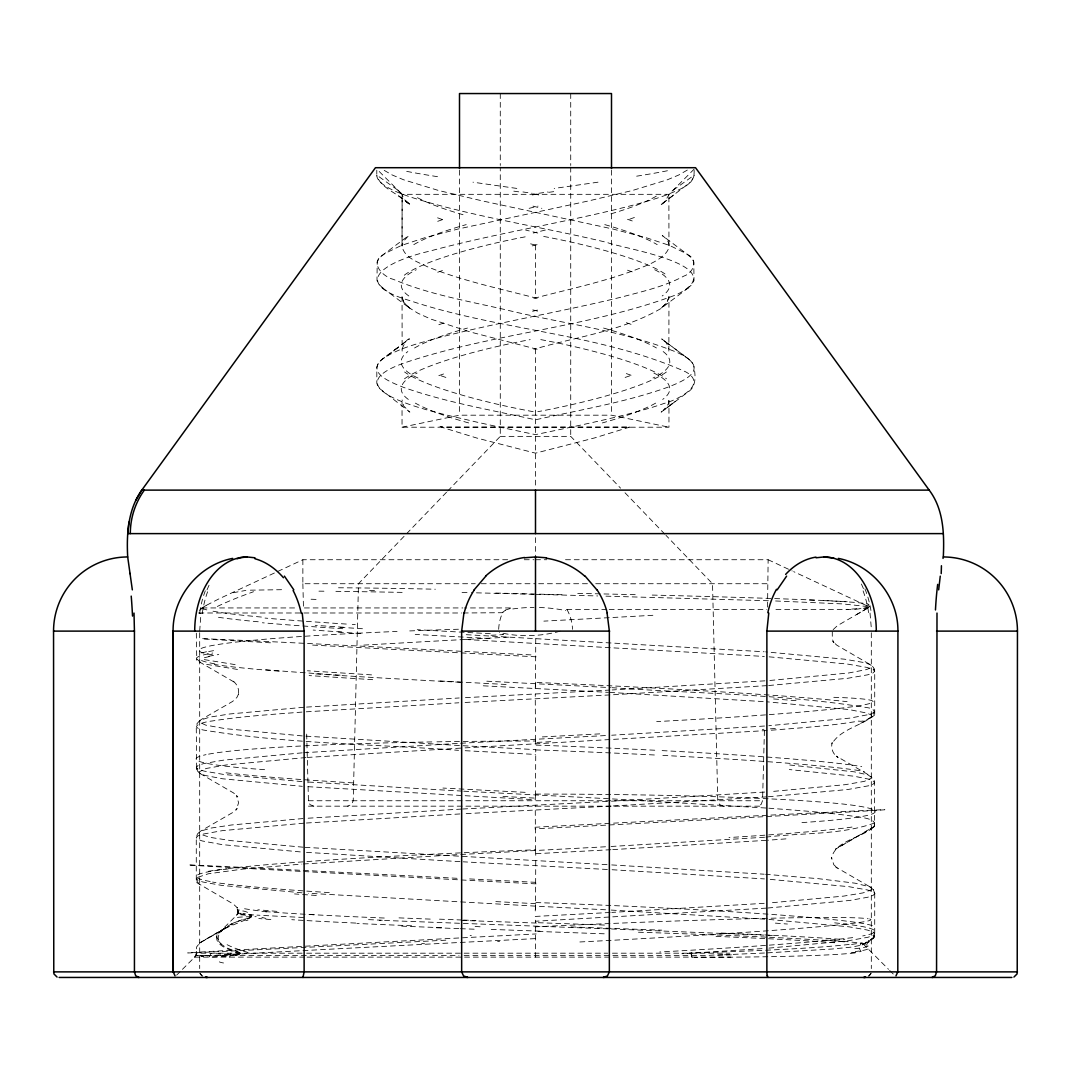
<?xml version="1.0" encoding="UTF-8"?>
<svg xmlns="http://www.w3.org/2000/svg" width="1071" height="1071" viewBox="0 0 1071 1071"><rect width="100%" height="100%" fill="white"/><g stroke="black" fill="none" stroke-linecap="round" stroke-linejoin="round"><path stroke-width="0.75" stroke-dasharray="5 3.75" d="M196.314 633.175L196.783 660.258M874.712 714.504L874.726 671.075L873.561 667.541L870.937 665.024L836.719 645.117L832.515 641.194L833.961 642.707L832.287 639.226L832.287 631.582M767.452 952.855L832.127 949.026L851.753 947.085L862.155 944.997L874.712 936.951L874.726 893.241L873.28 889.653L869.866 886.815L855.1 883.187L818.632 878.702L765.591 874.297M537.133 298.367C500.277 288.755 462.659 280.963 427.209 266.679C417.944 261.94 404.048 257.816 402.04 246.062L402.134 194.32L378.103 170.396M675.466 401.317L661.155 412.121L687.93 392.053C697.047 386.484 695.4 374.074 693.633 365.064C690.5 358.758 683.552 355.679 677.595 352.64C622.827 330.27 563.011 323.87 505.967 309.814C468.201 301.085 429.391 294.605 393.512 279.397C382.829 276.854 368.933 262.542 383.338 254.563L408.774 235.513L403.245 241.591L402.04 246.062L402.12 194.32L397.957 190.25L376.791 175.122L376.791 170.209M182.431 969.349L196.328 955.493L196.555 947.045L199.782 942.882L232.648 924.367M205.94 955.493L196.328 955.493L196.381 948.451M199.688 631.114L200.987 613.067M767.546 607.096L768.135 559.731L562.998 559.731M764.413 730.623L762.552 800.747L761.026 804.589L757.143 806.168M402.053 296.56L402.134 351.074M402.08 349.052C401.625 350.23 405.708 338.784 409.296 338.918L381.303 359.99L378.17 363.538L376.831 367.085L376.818 383.431L378.612 387.742L409.845 412.121L403.727 406.029L402.08 399.952M535.246 688.519L535.5 683.713L610.577 687.609M535.5 794.923L535.246 799.729L305.128 786.529M535.246 910.952L535.5 906.133L608.114 909.922M535.754 638.41L535.5 686.926L536.236 686.966M502.968 796.463L535.5 798.136L535.754 749.633L460.731 745.603M535.754 860.856L535.5 909.359M672.722 403.352L663.685 410.086L668.317 404.008L668.92 399.952M768.978 919.44L849.223 926.843L867.296 930.03L873.079 931.984L874.712 933.564L873.655 935.13L868.139 937.219L847.496 940.887L766.823 948.304M768.844 808.203C798.564 810.493 828.378 812.407 857.858 816.919C863.922 817.575 882.129 820.091 870.937 828.7M611.902 687.676C697.208 693.727 783.383 693.981 867.925 707.757C883.053 709.966 866.908 723.032 858.808 721.078C828.981 726.165 798.725 727.972 768.59 730.422M871.54 939.414L873.575 937.379L874.712 933.564M668.866 351.074L668.96 296.6M668.866 401.986L668.96 400.768L668.96 427.209L402.04 427.209L402.04 400.768L402.134 401.986M694.209 169.071L673.043 190.25C667.287 194.306 666.858 202.165 660.017 205.324L690.822 181.963L693.914 177.143L694.209 170.209M668.732 195.069L668.88 194.32L536.169 194.32L530.56 193.516M199.474 884.231L197.024 881.339L196.649 877.698L208.229 873.802L242.448 869.143L301.835 864.096M767.787 908.021L849.772 900.457L867.684 897.257L873.079 895.423L874.82 893.642L873.401 892.023L867.671 890.014L848.915 886.681L767.305 879.104M874.739 711.278L873.749 712.63L869.331 714.451L850.093 718.092L768.804 725.723M249.503 918.222C255.875 915.17 245.42 910.872 242.381 910.939M873.575 937.379L874.525 934.97M206.998 589.867L209.595 584.016M302.169 752.846L223.33 760.169L203.356 763.677L197.921 765.551L196.274 767.438L198.162 769.165L204.079 771.093L223.826 774.48L303.414 781.723M251.35 916.763L247.535 918.918M862.891 944.582L862.101 943.216M199.514 610.269L206.382 605.316L218.993 598.85L302.865 559.731L508.002 559.731M871.54 716.994L871.366 715.08L866.921 713.072L848.982 709.564L767.131 701.826M502.915 612.09L502.768 612.264A1.834 1.74 -62.2 0 0 502.486 612.706L463.194 612.987M874.605 822.983C840.44 835.206 801.844 832.595 765.912 837.147M248.418 918.316C224.816 923.175 200.197 941.128 237.146 951.557A10.456 3.454 -43.5 0 0 237.655 951.798L237.802 951.798M194.735 957.126L196.354 953.19L302.223 953.19M236.53 915.25L238.043 912.559L238.016 909.199M874.257 826.665L835.407 849.236L874.605 826.196L874.632 782.834L873.856 779.179L868.099 774.935L854.283 771.83L787.399 764.748M446.527 492.218L358.477 583.722L353.216 800.747L351.462 804.589L347.58 806.168M447.678 491.027L500.277 436.366L500.277 167.13M241.095 913.349L238.672 913.202L219.649 932.118L226.249 927.446M176.648 975.132L181.28 970.513M220.024 931.743C228.565 925.612 223.852 927.794 217.172 934.782C213.517 945.278 228.993 949.174 235.995 952.44A5.556 5.181 -70.2 0 0 237.146 951.557M833.144 629.628L837.361 625.705L869.237 607.19L855.689 615.089M874.472 715.174C861.379 725.924 840.561 728.976 831.739 744.104L832.221 742.591C830.467 748.334 833.118 754.453 838.111 757.639L836.317 756.126L870.951 776.261L871.848 778.028L864.284 781.375L845.3 784.668L770.384 791.656M868.715 941.208L866.68 944.488L868.26 949.147M673.043 190.25L694.209 175.122C691.13 186.582 677.715 189.995 668.009 194.373C654.528 199.42 640.619 203.222 626.696 206.797C561.391 223.263 494.655 233.505 429.632 251.15C392.615 259.543 344.634 281.432 409.631 300.563C499.849 330.698 598.435 332.974 685.587 371.784C708.975 384.583 676.778 400.259 663.993 403.459C649.856 408.426 635.357 412.255 620.819 415.883C609.171 418.748 597.471 421.412 585.743 423.982C579.478 425.361 573.213 426.713 566.947 428.039C556.465 430.261 545.982 432.443 535.5 434.625C525.419 432.537 515.325 430.422 505.258 428.293C494.775 426.071 484.306 423.808 473.864 421.452C453.087 415.856 320.885 391.839 405.173 362.654C493.704 332.934 588.876 327.592 676.377 294.739C736.192 265.595 621.434 248.352 607.297 242.528C541.752 226.637 474.507 217.279 410.086 196.917C400.768 193.623 391.25 190.263 383.137 184.493C380.941 182.833 378.799 180.919 377.568 178.415C377.112 177.465 376.831 176.42 376.791 175.376C380.633 189.058 401.612 194.868 410.983 205.324L396.565 194.52M238.686 954.368L240.011 953.217A10.857 3.708 -45 0 0 239.382 952.48L239.221 952.494A17.618 5.85 -41 0 1 238.846 952.32L238.485 952.065A13.347 4.512 -45.4 0 0 237.869 951.717M533.867 298.367C571.499 288.46 610.068 280.709 646.134 265.675C657.219 261.19 680.594 248.418 662.226 235.513L687.662 254.563C698.56 259.811 693.486 272.985 683.847 276.104C664.033 286.76 641.797 291.7 620.203 297.39C559.972 312.13 498.684 322.197 438.628 337.686C419.497 343.269 399.229 347.593 382.534 358.972C365.037 373.351 393.258 383.11 403.539 387.367C446.326 402.468 491.335 409.979 535.5 419.805C579.893 409.912 625.156 402.415 668.143 387.113C678.345 382.909 705.816 373.069 688.466 358.972L661.704 338.918L688.466 358.972M239.703 953.592L239.931 953.605A15.596 5.355 -44.1 0 0 238.953 952.762M687.381 288.648L691.879 284.605L694.021 280.548L693.78 261.659L691.17 257.602L686.203 253.546L669.589 245.446L645.826 237.588L612.666 228.966L482.03 200.839L438.427 190.451L403.673 179.808L392.227 174.988L383.713 170.088M394.704 349.963L409.296 338.918M662.735 203.289L674.435 194.52M688.72 287.644L660.606 308.716C621.93 331.126 576.158 336.883 533.867 349.266M397.354 347.928L382.534 358.972M868.942 975.935L871.125 973.137A5.261 5.208 -89.9 0 1 868.608 976.029M687.287 170.088L678.773 174.988L667.327 179.808L632.573 190.451L588.97 200.839L458.334 228.966L425.174 237.588L401.411 245.446L384.797 253.546L379.83 257.602L377.22 261.659L376.979 280.548L379.121 284.605L383.619 288.648M206.382 605.316L199.715 609.279L201.616 608.181M199.782 942.882L223.665 928.972L201.04 942.105M862.155 944.997L873.775 938.263M860.562 723.434L872.557 716.512M873.173 827.428C860.91 838.352 834.47 840.534 831.391 858.929L831.538 857.416L833.774 864.712L837.991 868.648L835.875 867.122L871.259 887.618L871.607 889.693L863.012 892.906L843.707 896.106L770.263 902.88M505.458 610.028L512.166 607.94L464.412 607.94M224.816 928.276L247.24 919.226M249.516 917.914C254.67 915.303 245.594 913.509 242.997 913.55M634.393 217.48L629.868 219.113M437.718 221.322L443.474 219.301M437.718 272.221L443.474 270.2M438.842 324.727L444.666 322.692M438.842 375.626L444.666 373.592M629.788 427.075L594.459 437.959L535.5 453.167L476.541 437.959L441.212 427.075L629.788 427.075L628.69 427.182M629.868 375.814L625.129 377.434M233.13 592.732L245.861 590.416M204.414 657.741L210.01 656.362M201.629 652.935L207.252 651.543M532.22 194.962L540.44 193.516M532.22 245.875L540.413 243.84M868.327 607.685L854.538 609.439L773.208 609.439M235.312 955.345L237.467 954.944M402.04 427.209L459.499 415.187L611.501 415.187L668.96 427.209M548.78 192.325L557.201 191.147M851.579 944.448L862.182 942.815A5.556 5.435 80.8 0 0 861.124 951.557L851.15 952.788M238.097 954.301L210.559 953.578A5.556 5.315 89.1 0 1 209.032 957.086L228.645 956.175M785.953 838.874L767.76 840.24M303.749 707.288L230.051 713.942L209.862 717.101L199.996 720.274L197.01 723.661L196.261 726.433L196.716 771.415M769.888 680.473L848.527 673.003L866.238 669.643L870.924 667.769L871.941 666.256L870.094 664.542L864.23 662.601L844.644 659.201L765.591 651.864M305.918 757.545L225.994 764.975L206.127 768.483L199.086 771.87L200.063 773.49L204.909 775.417L222.781 778.804L302.276 786.328M775.364 728.467L768.924 728.936M302.009 712.095C271.967 714.437 241.818 716.298 212.031 721.011C206.449 721.479 186.434 726.004 203.048 729.967C287.376 743.957 373.431 744.01 458.535 750.343M768.67 685.52L847.603 678.304L867.617 674.837L873.079 672.949L874.726 671.075L872.838 669.348L866.894 667.407L847.094 664.007L767.305 656.67M303.829 752.726L459.164 743.341M307.176 757.451L461.521 748.067M764.533 726.031L611.688 735.228M767.077 730.542L463.02 747.986M303.093 818.552L231.43 824.991L211.295 828.03L200.705 831.069L197.452 833.961L196.274 837.616L196.288 881.794M303.869 823.184L222.259 830.668L202.888 834.135L197.974 835.875L196.274 837.616L197.76 839.303L202.124 840.936L222.125 844.617L302.504 852.114M768.215 796.77L847.964 789.488L868.635 785.779L873.16 784.133L874.712 782.392L869.424 779.3L854.015 776.207L789.314 769.554M303.388 863.976L457.906 854.631M306.56 707.088L459.205 697.971M306.266 711.8L458.816 702.79M764.922 680.835L612.184 689.952M767.01 685.641L611.568 694.838M762.311 729.405L763.971 729.297M308.113 818.204L461.32 809.087M306.413 823.01L460.958 813.893M764.694 792.058L611.461 801.202M766.782 796.878L612.344 806.008M764.56 837.254L610.631 846.505M766.234 840.347L612.518 849.624M764.185 903.322L611.769 912.412M766.26 908.128L535.5 921.234L535.5 957.126M762.07 948.638L681.812 953.739M722.831 954.475L706.485 955.493L460.584 955.493M491.027 635.264L503.464 634.594L500.237 633.189M465.443 697.649L609.225 690.099M460.65 743.261L608.569 735.402M462.618 809.007L610.122 801.269M610.992 806.088L463.582 813.746M460.731 854.484L607.659 846.666M610.925 849.705L535.5 853.721L535.246 805.205M610.135 912.492L535.246 916.428L535.5 921.234M465.109 702.456L610.082 694.918M550.722 741.694L535.5 742.498L535.246 693.981M764.453 953.003L722.483 954.85M250.346 590.175L281.78 589.693M219.997 955.493L237.36 954.636A18.073 5.73 -39.3 0 0 238.538 954.448M534.831 194.32L402.067 194.32L400.273 192.526M500.277 436.366L570.723 436.366L620.578 488.162M524.241 559.731L533.894 559.731M535.5 559.731L546.759 559.731M302.865 559.731L302.865 583.722L475.27 583.722M481.227 583.722L535.5 583.722M538.659 583.722L589.773 583.722M595.73 583.722L768.135 583.722M202.044 607.94L297.939 607.94M304.378 607.94L462.819 607.94M566.8 609.439L607.552 609.439M609.198 609.439L766.769 609.439M198.885 612.987L461.614 612.987M308.287 800.747L762.713 800.747M308.421 806.168L762.579 806.168M240.788 914.821L248.392 915.37L251.35 916.602M306.654 953.19L607.712 953.19M612.451 953.19L729.9 953.19M196.328 955.493L459.017 955.493M194.668 957.126L305.556 957.126M307.082 957.126L730.837 957.126M369.522 590.563L377.862 590.697M533.947 594.325L471.387 592.705M535.5 594.365L597.672 595.945M605.945 596.159L769.46 600.777M462.043 592.464L468.067 592.624M775.578 600.978L842.69 603.91L868.822 606.695L793.678 571.646M538.271 922.72L606.708 925.13M538.003 931.462L606.199 933.872M461.949 920.002L435.857 919.038M463.502 920.056L475.979 920.511M608.167 928.852L379.388 920.27M611.447 928.972L763.797 935.117M458.857 928.624L435.977 927.767M460.41 928.691L475.939 929.253M772.405 935.532L768.148 935.331M535.5 683.713L483.088 680.995M535.5 906.133L308.341 893.281M483.262 685.801L608.408 692.348M609.72 692.415L764.212 701.625M465.189 750.704L535.5 754.439M463.703 791.188L610.858 798.846M612.438 798.926L767.452 808.11M462.11 791.108L306.373 781.924M607.377 869.478L463.221 861.82M611.287 910.082L767.358 919.32M466.26 634.688L764.118 651.757M465.443 639.481L764.319 656.456M459.419 745.536L303.669 736.018M607.043 864.672L304.592 847.308M611.715 864.926L764.172 874.204M612.09 869.732L764.44 878.903M459.995 861.646L303.99 852.221M371.557 674.877L307.444 670.781M372.681 679.683L309.117 675.587M362.467 628.731L339.079 627.245M360.82 633.497L337.245 631.997M302.102 892.839L221.737 885.409L202.794 881.995L197.948 880.282L196.274 878.568M303.16 847.201L231.055 840.628L209.996 837.348L199.916 834.081L199.166 832.368L200.705 831.069L232.956 812.38L237.16 808.458L236.343 809.971L238.592 802.674L236.343 795.378L237.789 796.891L233.585 792.968L198.015 772.311M775.364 923.122L787.413 924.032M302.25 735.911L225.512 728.682L205.819 725.147L199.206 722.135L200.759 719.819L232.688 701.385L236.905 697.449L238.565 693.968L238.097 695.494C239.85 689.737 237.186 683.633 232.193 680.446L233.987 681.973L198.055 661.115M277.001 911.381L257.843 909.774M270.843 919.587L258.78 918.516M442.484 427.209L439.98 426.312M441.292 427.075L442.564 427.209M235.138 664.622L201.308 659.134M237.481 669.442L204.012 663.94M513.799 191.147L522.22 192.325M236.075 952.36A18.542 6.466 -43.5 0 0 236.611 952.454L236.892 952.628A19.278 7.028 -47 0 1 237.293 952.708L238.86 953.163M723.487 806.168L719.605 804.589L717.784 800.747L712.523 583.722L665.988 535.366M313.857 806.168L309.974 804.589L308.448 800.747L306.587 730.623M536.169 194.32L538.78 194.962M530.587 243.84L538.78 245.875M537.133 349.266L470.423 332.037L430.917 319.104L417.985 313.281L409.028 307.712L403.834 302.383L402.04 296.962L404.008 302.638L410.394 308.716L382.28 287.644M239.435 910.096L238.579 909.815M445.871 377.434L439.98 375.412M626.334 322.692L632.158 324.727M626.334 373.592L632.158 375.626M627.526 219.301L633.282 221.322M627.526 270.2L633.282 272.221M442.296 219.515L436.607 217.48M768.135 559.731L792.179 570.95M869.866 886.815L871.259 887.618M202.058 975.935L199.875 973.137A5.261 5.208 89.9 0 0 202.392 976.029M199.474 773.008L197.439 770.973L196.475 766.689M200.598 662.561L197.144 659.16L196.408 656.376M196.649 882.558L233.237 903.978L237.441 907.9L236.316 906.374L238.552 913.215M221.603 944.689L217.159 939.361M408.265 203.289C405.695 203.316 401.638 193.436 402.294 195.19M400.019 192.271L397.957 190.25M862.972 943.738L888.528 969.309M889.693 970.473L894.352 975.119M625.009 492.767L664.89 534.215M664.127 340.939C666.764 340.913 669.308 350.873 668.92 349.052M874.364 936.148L874.712 936.951M861.405 584.016L864.002 589.867M874.538 892.625L873.28 889.653M237.775 909.333L238.043 912.559L237.923 909.533M870.013 613.067L871.259 627.459M196.703 768.188L196.89 769.607M535.5 850.494L535.754 855.314M535.5 739.285L535.754 744.091M668.947 245.647L668.88 194.32M302.865 583.722L303.454 607.096M874.726 893.241L874.726 894.044M871.312 632.747L871.312 968.599M611.501 170.222L611.501 415.187M570.723 93.552L570.723 165.456M570.723 167.13L570.723 436.366M535.5 245.058L535.5 297.952M535.5 348.865L535.5 488.55M535.5 537.669L535.5 556.09M500.277 93.552L500.277 165.456M459.499 170.222L459.499 415.187M199.688 632.747L199.688 968.599M512.795 608.944A77.915 37.806 0.5 0 1 534.068 607.444M539.409 607.511A77.915 37.806 0.5 0 1 565.783 610.604M566.894 609.386A43.335 43.242 -77.4 0 1 572.503 629.32M856.773 608.663A338.757 7.604 -0.4 0 1 846.545 609.426M652.882 615.29A340.243 2.878 -3 0 1 543.867 621.126M261.404 617.057A337.298 16.373 1.2 0 1 211.978 611.005M206.85 609.894A337.298 16.373 1.2 0 1 201.402 608.181M217.306 606.467A309.318 44.661 -9.6 0 1 253.546 591.728M869.224 606.695A335.825 7.885 -0.1 0 1 859.973 608.649M868.701 605.945A331.943 7.805 0.1 0 1 869.009 606.695M823.211 600.59A325.932 7.551 0.3 0 1 864.257 605.932M809.395 600.014A325.932 7.551 0.3 0 1 817.053 600.322M577.724 593.388A314.245 4.619 1.1 0 1 636.71 594.7M652.239 595.074A314.245 4.619 1.1 0 1 847.215 601.755M561.954 594.726A306.172 0.763 1.5 0 1 494.24 592.999M338.503 587.778A325.557 11.085 2.1 0 1 435.362 589.224M318.944 591.152A318.114 4.552 1.5 0 1 327.351 591.232M335.892 591.339A318.114 4.552 1.5 0 1 404.771 592.424M311.072 599.225A377.621 17.912 5.6 0 1 318.221 599.492M731.399 954.85A339.802 6.801 -1.5 0 1 715.026 955.519M852.703 937.607A340.15 10.924 -2.4 0 1 659.709 951.985M834.657 922.854A340.136 17.658 0.2 0 1 862.704 935.934M535.835 902.545A340.123 12.906 2 0 1 873.816 926.268M535.781 903.683A340.123 0.87 3 0 1 495.739 901.608M258.231 621.769A340.136 16.453 1.2 0 1 215.405 616.829M200.304 613.563A340.136 16.453 1.2 0 1 198.791 612.987M203.544 956.309A340.15 0.776 -2.9 0 1 536.183 938.584M248.003 952.494A337.566 40.484 2 0 1 227.119 944.716M445.831 940.177A337.365 0.803 -3 0 1 202.392 951.918A337.365 0.803 -3 0 1 536.169 933.925M217.989 939.347A322.277 41.528 -0.9 0 1 218.123 932.131M230.238 924.434A307.899 36.534 -3.8 0 1 242.274 919.721M252.006 915.183A71.074 9.519 -34.1 0 1 250.186 915.986M265.809 918.383A352.774 5.328 11.9 0 1 261.886 917.405M480.103 926.79A313.388 0.683 3.7 0 1 475.002 926.455M303.655 917.486A309.546 1.928 2.3 0 1 256.96 915.129M253.64 914.929A309.546 1.928 2.3 0 1 239.69 913.603M382.28 920.243A303.173 7.109 1.6 0 1 366.095 919.52M716.057 936.402A323.482 8.233 1.4 0 1 836.478 942.895M208.323 871.325A340.163 12.691 -2.1 0 1 226.409 868.782M228.511 868.541A340.163 12.691 -2.1 0 1 535.313 849.798M852.007 827.066A340.15 13.602 -1.9 0 1 728.99 837.535M535.674 794.08A340.123 17.752 0 0 1 841.659 803.893A340.123 17.752 0 0 1 800.452 822.689M535.728 749.914A340.15 13.08 2 0 1 657.902 755.162M662.842 755.416A340.15 13.08 2 0 1 850.561 769.366M854.658 769.929A340.15 13.08 2 0 1 864.391 771.495M264.591 769.661A340.15 17.832 0 0 1 206.02 754.653M208.577 754.145A340.15 17.832 0 0 1 431.841 741.922M436.941 741.828A340.15 17.832 0 0 1 535.446 741.025M599.76 733.876A340.163 1.647 -3 0 1 538.9 737.102M833.787 697.315A340.136 12.491 -2.2 0 1 656.684 721.586M773.61 698.961A340.123 12.584 2.1 0 1 797.614 700.795M537.013 682.495A340.123 10.603 2.4 0 1 847.081 701.652M536.062 656.804A340.19 0.817 3 0 1 309.854 644.929M270.481 642.801A340.19 0.817 3 0 1 229.649 639.842A340.19 0.817 3 0 1 534.616 655.091M498.671 629.333A43.857 43.536 89.8 0 1 502.473 613.014M503.062 612.237A8.099 7.243 -60.3 0 1 505.552 610.269M560.173 631.154A68.879 37.11 -4.4 0 1 499.407 632.399M202.258 613.603A75.613 44.795 89.5 0 1 207.921 590.871M316.333 895.463A340.123 12.383 2.1 0 1 294.512 893.924M329.252 892.598A340.136 14.204 1.8 0 1 212.527 882.076M210.211 881.487A340.15 17.725 -0.2 0 1 230.399 868.648M525.151 792.339A340.123 2.544 2.9 0 1 442.925 788.055M353.135 782.901A340.136 13.106 2 0 1 225.927 772.793M199.755 612.558A75.613 47.244 88.1 0 1 206.074 588.876M666.376 372.012A141.64 22.665 -10.5 0 1 537.843 411.679M655.653 403.124A141.64 24.553 -9.7 0 1 602.33 422.925M653.872 373.083A141.64 34.018 0.5 0 1 662.681 399.416M540.788 339.614A141.64 22.946 10.4 0 1 666.483 378.799M408.814 295.971A141.64 34.031 -0.3 0 1 416.284 269.745M404.316 275.207A141.64 23.281 -10.2 0 1 527.307 236.437M545.38 230.037A141.64 1.54 -13.9 0 1 533.251 233.036M656.295 196.167A141.64 25.396 -9.4 0 1 607.98 214.709M529.141 208.336A141.64 1.098 -13.9 0 1 538.044 206.127M413.794 244.643A141.64 25.115 -9.5 0 1 466.22 224.615M532.769 309.894A141.64 0.669 13.9 0 1 538.392 311.286M603.549 328.061A141.64 24.834 9.6 0 1 656.429 347.968M663.163 351.569A141.64 34.004 -0.6 0 1 653.015 378.009M522.943 191.963A136.191 4.512 7.9 0 1 532.22 193.289M516.798 188.416A145 2.182 8 0 1 472.994 182.177M437.504 176.675A155.563 12.022 5.8 0 1 403.566 170.744M533.157 411.679A141.64 22.665 10.5 0 1 404.624 372.012M538.78 193.289A136.191 4.512 -7.9 0 1 548.057 191.963M598.006 182.177A145 2.182 -8 0 1 554.202 188.416M667.434 170.744A155.563 12.022 -5.8 0 1 633.497 176.675M468.67 422.925A141.64 24.553 9.7 0 1 415.347 403.124M408.319 399.416A141.64 34.018 -0.5 0 1 417.128 373.083M404.517 378.799A141.64 22.946 -10.4 0 1 530.212 339.614M532.608 311.286A141.64 0.669 -13.9 0 1 538.231 309.894M414.571 347.968A141.64 24.834 -9.6 0 1 467.451 328.061M417.985 378.009A141.64 34.004 0.6 0 1 407.837 351.569M654.716 269.745A141.64 34.031 0.3 0 1 662.186 295.971M543.693 236.437A141.64 23.281 10.2 0 1 666.684 275.207M537.749 233.036A141.64 1.54 13.9 0 1 525.62 230.037M463.02 214.709A141.64 25.396 9.4 0 1 414.705 196.167M532.956 206.127A141.64 1.098 13.9 0 1 541.859 208.336M604.78 224.615A141.64 25.115 9.5 0 1 657.206 244.643M864.926 588.876A75.613 47.244 -88.1 0 1 871.245 612.558M863.079 590.871A75.613 44.795 -89.5 0 1 868.742 613.603M536.129 745.108A337.378 13.093 2.1 0 1 657.233 750.356M662.132 750.61A337.378 13.093 2.1 0 1 849.437 764.748M852.088 765.109A337.378 13.093 2.1 0 1 861.727 766.675M489.447 638.49A343.804 4.471 2.9 0 1 415.24 634.42M341.622 631.97A333.402 10.79 2.4 0 1 313.174 630.069M342.774 628.704A341.609 11.982 2.3 0 1 262.368 622.76M490.344 633.711A341.006 4.378 3 0 1 417.248 629.694M343.456 627.231A330.685 10.697 2.4 0 1 315.222 625.33M355.264 624.621A338.838 11.888 2.3 0 1 352.265 624.433M346.308 624.058A338.838 11.888 2.3 0 1 265.046 618.074M849.156 944.435A332.13 13.12 -0.5 0 1 689.122 953.056M691.92 957.126A5.556 2.557 -90 0 1 691.183 953.19M868.367 940.405A338.757 11.353 0 0 1 866.305 942.841M867.537 949.147A337.593 11.192 -0.3 0 1 855.327 951.53M855.18 952.909A326.253 12.491 1.1 0 1 694.249 957.34M239.623 953.873A8.367 2.825 -39 0 1 238.271 954.167M238.592 953.471A16.092 5.73 -41.3 0 1 239.543 953.685M239.194 954.462A7.122 2.41 -41.2 0 1 237.414 955.011M223.518 962.976A136.499 29.854 -29.4 0 1 219.327 961.878M230.894 953.19A5.556 4.994 90 0 1 229.422 957.126M691.96 957.126A5.556 2.557 90 0 1 691.223 953.19M534.924 827.254A337.285 0.803 -3 0 1 871.727 810.198A337.285 0.803 -3 0 1 534.938 828.874M536.089 883.883A337.298 0.763 3 0 1 201.602 865.863A337.298 0.763 3 0 1 457.531 878.314M469.634 878.93A337.298 0.763 3 0 1 536.102 882.357M869.612 918.998A337.285 8.635 -2.7 0 1 576.854 942.119M535.018 926.83A337.285 8.635 -2.7 0 1 868.179 918.784M363.805 645.103A340.243 3.414 -3 0 1 511.911 636.977M208.684 651.543A331.796 16.413 -1 0 1 215.954 650.284M196.569 659.174A344.902 17.805 -0.5 0 1 212.768 653.029M279.223 671.182A344.835 15.623 1.4 0 1 214.254 664.422M460.61 682.281A343.108 8.073 2.6 0 1 314.191 673.82M506.128 684.476A340.297 3.333 2.9 0 1 438.722 680.902M340.096 675.158A342.01 12.584 2.1 0 1 265.728 669.71M214.829 663.833A342.091 17.819 0.4 0 1 199.42 657.701M208.671 656.362A329.092 16.574 -0.9 0 1 218.752 654.515M212.446 654.783A337.472 16.641 -1.1 0 1 397.06 631.435M409.711 630.926A337.472 16.641 -1.1 0 1 459.566 629.199M248.084 919.989A28.85 6.988 -42.5 0 1 245.942 920.699M421.653 943.417A347.62 6.533 8.2 0 1 424.678 943.819M471.347 935.679A327.378 4.15 8.8 0 1 470.142 935.492M266.826 911.93A327.699 4.391 5.8 0 1 241.015 908.101M313.937 914.754A306.949 9.652 1.1 0 1 262.676 911.327M384.288 918.034A310.63 7.658 1.5 0 1 308.97 914.473M430.247 919.105A307.899 5.435 1.8 0 1 396.297 917.767M536.357 923.055A319.359 2.222 2 0 1 461.159 920.377M571.03 926.937A322.933 2.236 2 0 1 661.851 930.177M721.064 933.055A329.801 8.34 1.3 0 1 844.858 939.695M825.728 940.097A328.717 11.058 0.1 0 1 852.824 948.946M638.463 932.225A321.782 7.484 1.4 0 1 845.206 941.918M539.985 931.141A318.194 1.459 2 0 1 490.839 929.4M441.654 927.7A306.761 4.913 1.8 0 1 398.117 926M411.652 925.772A309.465 5.944 1.7 0 1 356.911 923.47M355.746 923.068A305.596 8.314 1.4 0 1 291.794 919.694M237.467 917.445A316.561 6.319 2.8 0 1 256.17 916.669M497.6 941.409A326.722 4.913 1.4 0 1 499.568 941.463M250.186 917.245A36.976 6.627 -38.7 0 1 249.048 917.7M668.96 296.962L666.818 302.892L660.606 308.716L666.992 302.638L668.96 296.962M870.589 974.262L868.661 976.123L870.576 974.275M202.352 976.123L200.424 974.275L202.339 976.123M874.338 670.406L874.11 668.906L874.525 671.825L874.338 670.406"/><path stroke-width="1.5" d="M132.335 589.867L127.69 556.96C126.472 534.001 127.984 509.475 141.8 490.116L375.466 167.705L695.534 167.705L929.186 490.116C943.645 509.234 944.354 534.041 943.31 556.96L943.029 558.419M838.325 558.393C872.102 564.872 898.328 596.667 897.926 631.114L897.806 971.879L895.985 975.815M943.31 556.96A74.14 74.14 0 0 1 1017.45 631.114L1017.222 971.879L1017.062 973.927L1013.942 977.047M932.011 977.448L935.304 975.721L936.563 971.879L936.991 613.067M767.278 975.989A5.261 0.75 -90 0 1 766.876 971.879L766.876 631.114L768.777 613.067M128.881 522.113L127.904 533.612L943.297 533.612M938.665 589.867L940.271 576.118M463.917 613.067L461.655 631.114L461.655 971.879L463.569 975.935L467.853 977.448M777.171 589.867L786.609 576.118M136.057 499.956L141.8 490.116M474.105 589.867L485.859 576.118M232.675 558.393C198.898 564.872 172.672 596.667 173.074 631.114L173.261 971.879L175.015 975.815M933.122 977.274L932.198 977.435M603.147 977.448L607.431 975.935L609.345 971.879L609.345 631.114L607.083 613.067M604.687 977.274L603.656 977.421M239.516 557.79L247.133 556.96L254.978 557.79M816.022 557.79L823.867 556.96L831.484 557.79A74.006 51.435 -76.7 0 1 833.961 558.286M524.562 557.79L535.5 556.96L546.438 557.79M302.959 977.448L304.124 971.879L304.124 631.114L302.223 613.067M142.001 490.116L929.186 490.116M57.058 977.047L53.938 973.927L53.778 971.879L53.55 631.114L134.437 631.114L134.437 971.879L135.682 975.721L138.989 977.448M304.124 631.114L172.993 631.114L173.261 971.879M461.36 631.114L609.64 631.114M766.876 631.114L898.007 631.114M936.563 631.114L1017.45 631.114M53.55 971.879L1017.45 971.879M59.119 977.448L1011.881 977.448M138.802 977.435L137.878 977.274M467.344 977.421L466.313 977.274M585.141 576.118L596.895 589.867M284.391 576.118L293.829 589.867M134.009 613.067L134.437 631.114M611.501 168.549L611.501 93.552L459.499 93.552L459.499 168.549M535.5 490.116L535.5 533.612M535.5 556.96L535.5 631.114M53.55 631.114A74.14 74.14 0 0 1 127.69 556.96M131.211 596.105A75.613 8.314 88.5 0 1 132.523 616.079M129.805 573.614A74.006 2.999 84.9 0 1 129.792 573.239M194.708 631.114A74.14 52.425 90 0 1 247.133 556.96M254.965 558.767A74.006 51.769 76.6 0 1 283.467 577.738M293.106 590.496A75.613 58.999 87.6 0 1 301.272 613.375M237.16 558.781A74.006 49.962 83.1 0 1 239.556 557.991M768.054 977.354A9.505 1.459 -89.3 0 1 767.345 975.52M823.867 556.96A74.14 52.425 -90 0 1 876.292 631.114M546.357 558.232A74.006 72.975 -1.1 0 1 584.953 576.318M597.029 589.786A75.613 75.131 -76.7 0 1 607.27 613.027M464.131 613.121A75.613 74.756 87.1 0 1 474.239 589.974M485.725 575.97A74.006 73.658 24.5 0 1 524.522 557.482M767.813 612.759A75.613 60.913 -89.3 0 1 776.475 589.291M785.632 574.404A74.006 54.206 -82.5 0 1 816.008 557.121M935.465 609.961A75.613 11.393 -89.6 0 1 937.687 584.391M941.422 565.742A74.006 2.999 -84.9 0 1 941.195 573.614M303.24 976.953A9.505 1.459 89.3 0 1 302.946 977.354M130.314 533.612A74.14 73.671 -90 0 1 144.331 490.116M865.582 977.274L863.708 977.448A9.505 9.398 -85.3 0 0 865.582 977.288M207.292 977.448L205.418 977.274A9.505 9.398 85.3 0 0 207.279 977.395"/></g></svg>
